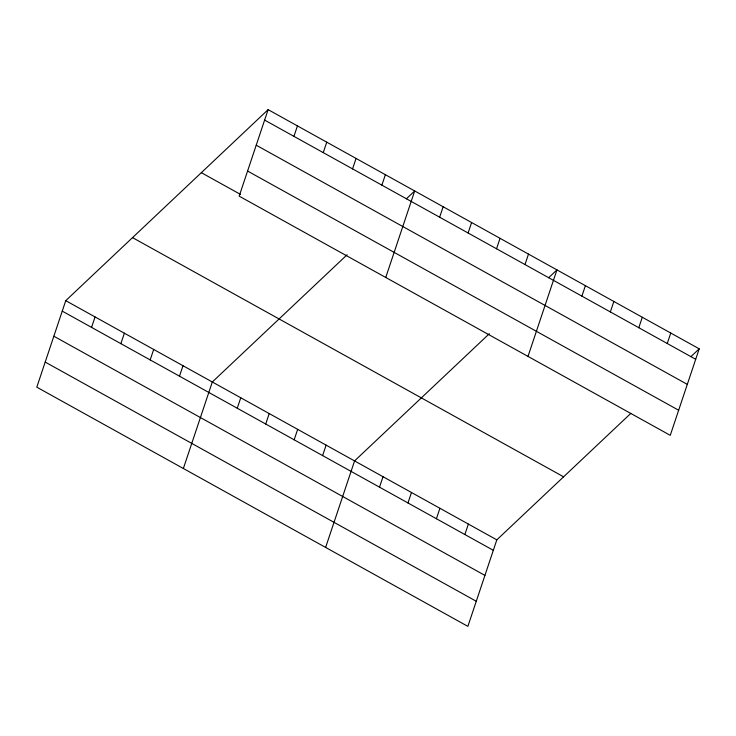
<?xml version="1.0" encoding="UTF-8"?>
<svg xmlns="http://www.w3.org/2000/svg" width="736" height="736" viewBox="0 0 736 736"><rect width="100%" height="100%" fill="white"/><g stroke="black" fill="none" stroke-linecap="round" stroke-linejoin="round"><path stroke-width="1.1" d="M268.125 109.636L239.182 196.144L670.257 435.335L699.2 348.827L268.125 109.636L65.743 300.665L36.8 387.173L467.875 626.364L496.818 539.856L630.78 413.411M91.558 327.391L95.054 316.931M120.87 343.657L124.375 333.196M150.181 359.922L153.686 349.462M179.501 376.188L182.997 365.728M293.94 136.362L297.436 125.902M183.365 468.501L212.308 381.993L347.088 254.776M237.259 408.241L240.764 397.78M323.251 152.628L326.747 142.168M265.714 424.019L269.21 413.568M352.562 168.894L356.068 158.433M294.161 439.806L297.666 429.355M381.874 185.159L385.379 174.699M322.616 455.593L326.112 445.133M385.747 277.472L414.69 190.964L406.346 198.84M325.625 547.428L354.568 460.92L489.339 333.702M439.64 217.212L443.146 206.752M379.518 487.168L383.014 476.707M468.096 232.99L471.592 222.539M407.965 502.955L411.47 492.494M496.542 248.777L500.048 238.317M436.42 518.742L439.916 508.282M524.998 264.564L528.494 254.104M464.867 534.529L468.372 524.069M527.997 356.399L556.95 269.891L548.596 277.776M581.9 296.139L585.396 285.678M610.346 311.926L613.852 301.466M638.802 327.713L642.298 317.253M667.248 343.5L670.754 333.04M690.856 356.702L699.2 348.827M264.629 120.097L695.704 359.288M256.229 145.194L687.304 384.376M247.581 171.046L678.656 410.237M201.342 172.675L240.424 194.368M132.526 237.627L563.601 476.818M65.743 300.665L496.818 539.856M62.247 311.126L493.322 550.316M53.848 336.223L484.923 575.405M45.2 362.075L476.275 601.266"/></g></svg>
